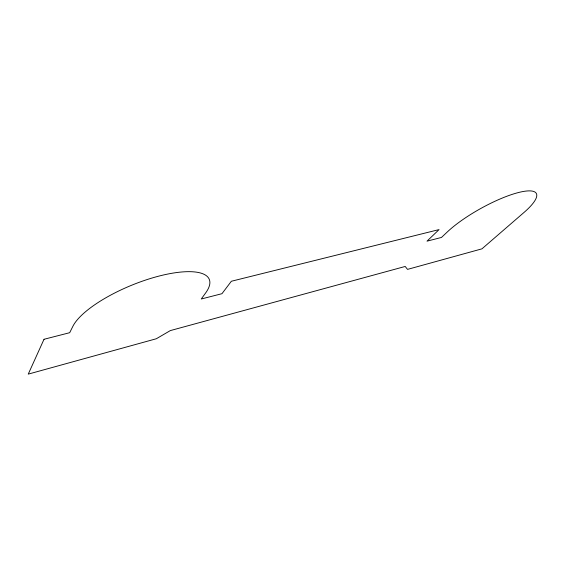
<?xml version="1.0" encoding="UTF-8"?>
<svg xmlns="http://www.w3.org/2000/svg" width="565" height="565" viewBox="0 0 565 565"><rect width="100%" height="100%" fill="white"/><g stroke="black" fill="none" stroke-linecap="round" stroke-linejoin="round"><path stroke-width="0.85" d="M44.014 339.283L28.25 374.122L156.307 338.76L170.333 330.589L405.204 266.454L407.527 269.385L481.945 248.84L524.023 212.44A56.14 13.878 -29.1 0 0 518.663 192.481A56.14 13.878 -29.1 0 0 447.522 231.756L441.477 237.448L426.992 241.163L439.076 229.588L231.353 281.257L221.96 293.694L201.267 298.991L205.731 292.818A74.368 24.048 -22.3 0 0 160.072 275.805A74.368 24.048 -22.3 0 0 72.843 326.379L69.679 332.707L44.014 339.283"/></g></svg>
